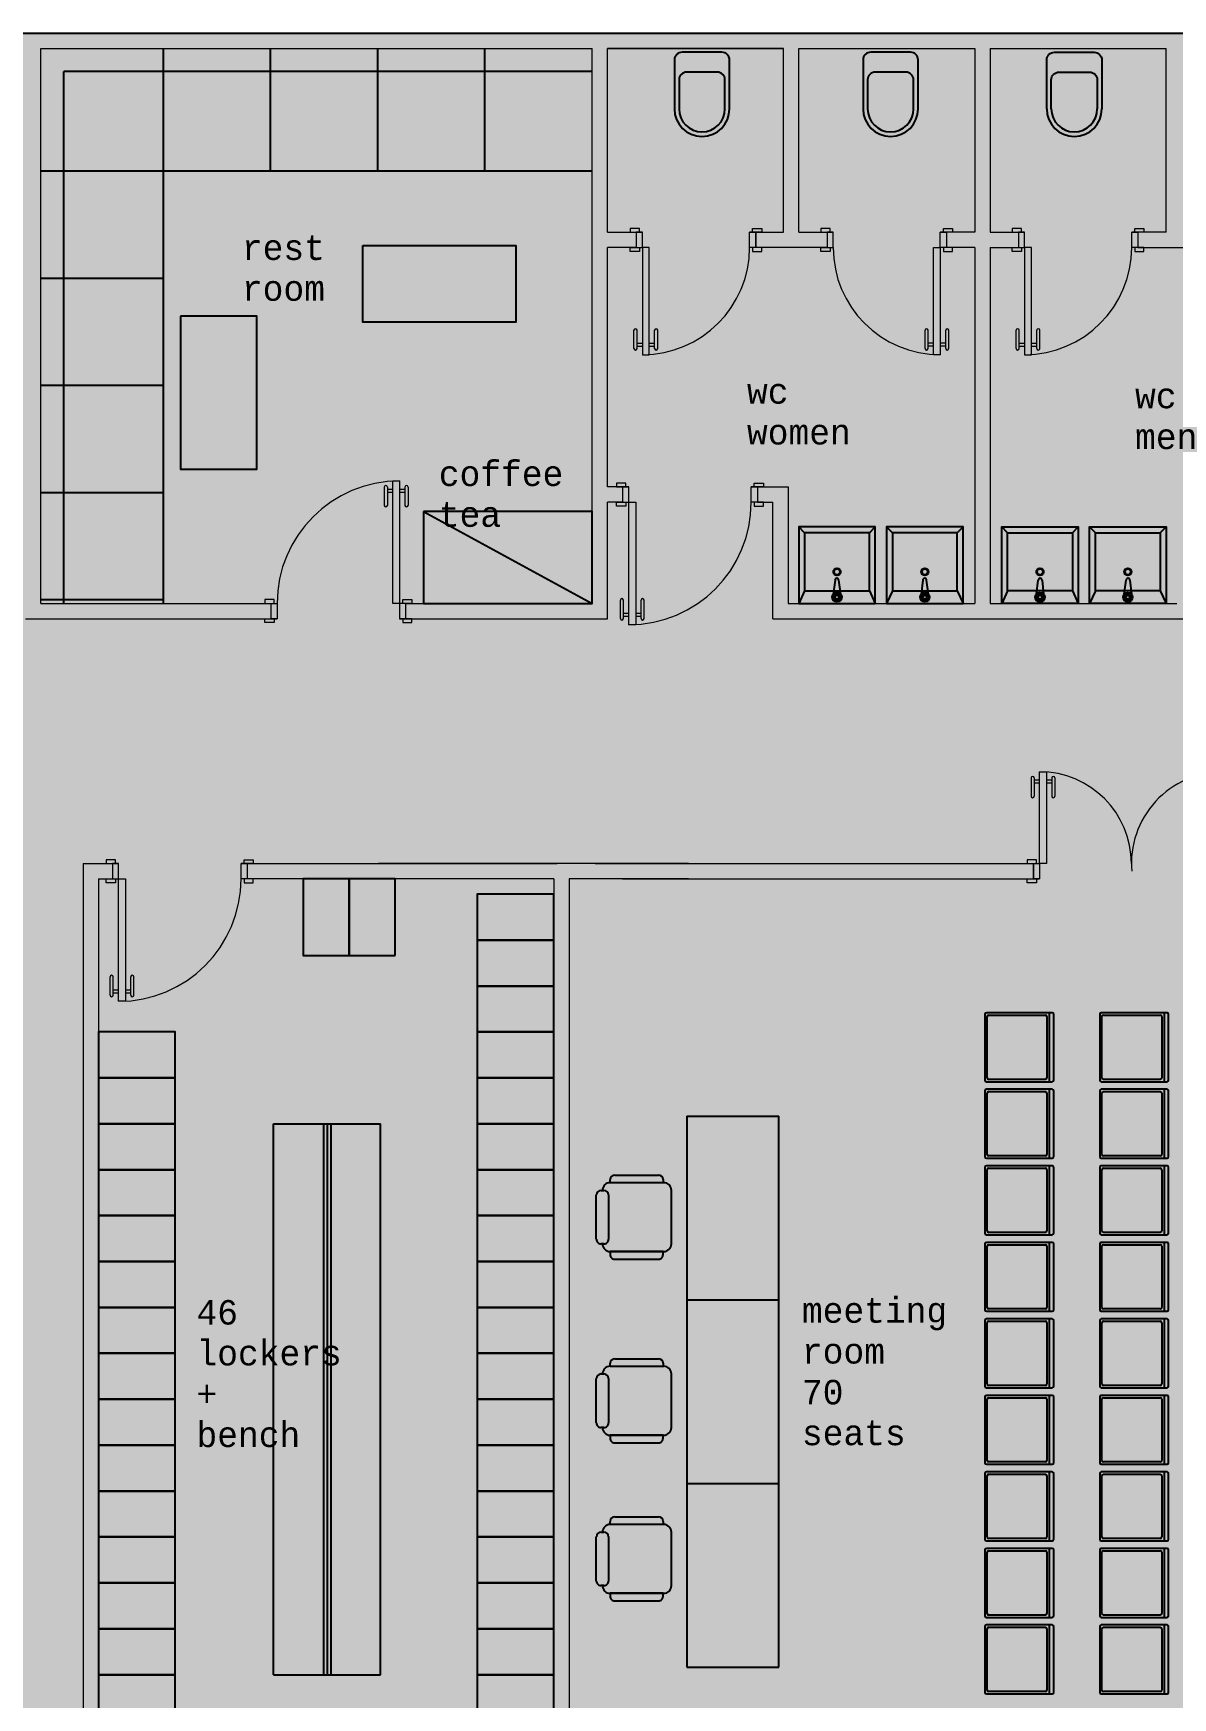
# Model space of a CAD drawing. Header units: millimetres. Extents: x 1.2 to 36.9, y 0.9 to 18.9.
# Drawn here: x 6.6 to 14.04, y 8.05 to 18.92 of the extents above; entities that cross this region are included whole.
import ezdxf

# ---------------------------------------------------------------- set-up
doc = ezdxf.new("R2010")
doc.units = ezdxf.units.MM
doc.linetypes.add('DASHED2', pattern=[9.525, 6.35, -3.175])
doc.layers.add('2', color=252, linetype='Continuous')
doc.layers.add('6', color=175, linetype='Continuous')
doc.layers.add('Doors', color=35, linetype='Continuous', lineweight=5)
doc.layers.add('Wall', color=5, linetype='Continuous', lineweight=18)
doc.styles.add('LUCIDA', font='lucon.TTF')

msp = doc.modelspace()

# ---------------------------------------------------------------- hatches: boundary and pattern name
at = {"true_color": 0xc6c4c3}
msp.add_hatch(color=9, dxfattribs=at).paths.add_polyline_path([(1.202, 18.922), (27.85, 18.922), (27.85, 18.604), (36.623, 18.604), (36.623, 15.461), (36.877, 15.46), (36.877, 7.342), (27.857, 7.342), (27.857, 7.556), (24.757, 7.556), (24.757, 0.922), (1.202, 0.922), (1.202, 18.922)])

# ---------------------------------------------------------------- linework, layer by layer
msp.add_lwpolyline([(1.202, 18.922), (27.85, 18.922), (27.85, 18.604), (36.623, 18.604), (36.623, 15.461), (36.877, 15.46), (36.877, 7.342), (27.857, 7.342), (27.857, 7.556), (24.757, 7.556), (24.757, 0.922), (1.202, 0.922), (1.202, 18.922)], close=True)
at = {"layer": '6'}
for p, q in [((7.452, 15.197), (7.452, 18.822)), ((8.152, 18.022), (8.152, 18.822)), ((8.852, 18.022), (8.852, 18.822)), ((9.552, 18.022), (9.552, 18.822)), ((12.022, 18.748), (12.022, 18.428)), ((12.332, 18.798), (12.072, 18.798)), ((12.382, 18.428), (12.382, 18.748)), ((6.802, 15.197), (6.802, 18.672)), ((10.252, 18.672), (6.802, 18.672)), ((12.052, 18.618), (12.052, 18.428)), ((12.302, 18.668), (12.102, 18.668)), ((12.352, 18.428), (12.352, 18.618)), ((10.252, 18.022), (6.652, 18.022)), ((6.652, 17.322), (7.452, 17.322)), ((6.652, 16.622), (7.452, 16.622)), ((6.652, 15.922), (7.452, 15.922)), ((9.152, 15.797), (10.252, 15.197)), ((12.064, 15.659), (11.64, 15.659)), ((11.64, 15.659), (11.64, 15.279)), ((12.064, 15.279), (12.064, 15.659)), ((12.638, 15.659), (12.214, 15.659)), ((12.214, 15.659), (12.214, 15.279)), ((12.638, 15.279), (12.638, 15.659)), ((12.966, 15.279), (12.966, 15.659)), ((12.966, 15.659), (13.39, 15.659)), ((13.39, 15.659), (13.39, 15.279)), ((13.54, 15.279), (13.54, 15.659)), ((13.54, 15.659), (13.964, 15.659)), ((13.964, 15.659), (13.964, 15.279)), ((11.839, 15.349), (11.828, 15.257)), ((11.876, 15.258), (11.864, 15.349)), ((12.413, 15.349), (12.402, 15.257)), ((12.45, 15.258), (12.437, 15.349)), ((13.155, 15.258), (13.167, 15.349)), ((13.192, 15.349), (13.202, 15.257)), ((13.728, 15.258), (13.741, 15.349)), ((13.765, 15.349), (13.776, 15.257)), ((11.64, 15.279), (12.064, 15.279)), ((12.064, 15.279), (12.102, 15.197)), ((12.214, 15.279), (12.638, 15.279)), ((12.638, 15.279), (12.676, 15.197)), ((12.966, 15.279), (12.928, 15.197)), ((13.39, 15.279), (12.966, 15.279)), ((13.54, 15.279), (13.502, 15.197)), ((13.964, 15.279), (13.54, 15.279)), ((6.652, 15.222), (7.452, 15.222)), ((12.818, 12.512), (12.818, 12.082)), ((13.258, 12.522), (12.828, 12.522)), ((12.843, 12.507), (13.213, 12.507)), ((13.239, 12.522), (13.239, 12.072)), ((13.268, 12.082), (13.268, 12.512)), ((13.568, 12.512), (13.568, 12.082)), ((14.008, 12.522), (13.578, 12.522)), ((13.593, 12.507), (13.963, 12.507)), ((13.989, 12.522), (13.989, 12.072)), ((14.018, 12.082), (14.018, 12.512)), ((12.833, 12.097), (12.833, 12.497)), ((13.223, 12.497), (13.223, 12.097)), ((13.583, 12.097), (13.583, 12.497)), ((13.973, 12.497), (13.973, 12.097)), ((12.828, 12.072), (13.258, 12.072)), ((13.213, 12.087), (12.843, 12.087)), ((13.578, 12.072), (14.008, 12.072)), ((13.963, 12.087), (13.593, 12.087)), ((12.818, 12.012), (12.818, 11.582)), ((13.258, 12.022), (12.828, 12.022)), ((12.833, 11.597), (12.833, 11.997)), ((12.843, 12.007), (13.213, 12.007)), ((13.223, 11.997), (13.223, 11.597)), ((13.239, 12.022), (13.239, 11.572)), ((13.268, 11.582), (13.268, 12.012)), ((13.568, 12.012), (13.568, 11.582)), ((14.008, 12.022), (13.578, 12.022)), ((13.583, 11.597), (13.583, 11.997)), ((13.593, 12.007), (13.963, 12.007)), ((13.973, 11.997), (13.973, 11.597)), ((13.989, 12.022), (13.989, 11.572)), ((14.018, 11.582), (14.018, 12.012)), ((8.171, 11.797), (8.871, 11.797)), ((8.171, 8.197), (8.171, 11.797)), ((8.499, 8.197), (8.499, 11.797)), ((8.524, 8.197), (8.524, 11.797)), ((8.549, 8.197), (8.549, 11.797)), ((8.871, 8.197), (8.871, 11.797)), ((10.872, 11.847), (10.872, 10.647)), ((10.872, 11.847), (11.472, 11.847)), ((11.472, 10.647), (11.472, 11.847)), ((12.828, 11.572), (13.258, 11.572)), ((13.213, 11.587), (12.843, 11.587)), ((13.578, 11.572), (14.008, 11.572)), ((13.963, 11.587), (13.593, 11.587)), ((10.37, 11.412), (10.37, 11.432)), ((10.4, 11.462), (10.686, 11.462)), ((10.716, 11.432), (10.716, 11.412)), ((12.818, 11.512), (12.818, 11.082)), ((13.258, 11.522), (12.828, 11.522)), ((12.833, 11.097), (12.833, 11.497)), ((12.843, 11.507), (13.213, 11.507)), ((13.223, 11.497), (13.223, 11.097)), ((13.239, 11.522), (13.239, 11.072)), ((13.268, 11.082), (13.268, 11.512)), ((13.568, 11.512), (13.568, 11.082)), ((14.008, 11.522), (13.578, 11.522)), ((13.583, 11.097), (13.583, 11.497)), ((13.593, 11.507), (13.963, 11.507)), ((13.973, 11.497), (13.973, 11.097)), ((13.989, 11.522), (13.989, 11.072)), ((14.018, 11.082), (14.018, 11.512)), ((10.28, 11.042), (10.28, 11.332)), ((10.31, 11.362), (10.33, 11.362)), ((10.36, 11.332), (10.36, 11.042)), ((10.716, 11.412), (10.37, 11.412)), ((10.72, 11.412), (10.37, 11.412)), ((10.77, 11.012), (10.77, 11.362)), ((10.33, 11.012), (10.31, 11.012)), ((10.32, 11.012), (10.32, 11.012)), ((12.818, 11.012), (12.818, 10.582)), ((12.828, 11.072), (13.258, 11.072)), ((13.258, 11.022), (12.828, 11.022)), ((12.833, 10.597), (12.833, 10.997)), ((13.213, 11.087), (12.843, 11.087)), ((12.843, 11.007), (13.213, 11.007)), ((13.223, 10.997), (13.223, 10.597)), ((13.239, 11.022), (13.239, 10.572)), ((13.268, 10.582), (13.268, 11.012)), ((13.568, 11.012), (13.568, 10.582)), ((13.578, 11.072), (14.008, 11.072)), ((14.008, 11.022), (13.578, 11.022)), ((13.583, 10.597), (13.583, 10.997)), ((13.963, 11.087), (13.593, 11.087)), ((13.593, 11.007), (13.963, 11.007)), ((13.973, 10.997), (13.973, 10.597)), ((13.989, 11.022), (13.989, 10.572)), ((14.018, 10.582), (14.018, 11.012)), ((10.716, 10.962), (10.37, 10.962)), ((10.37, 10.962), (10.72, 10.962)), ((10.37, 10.962), (10.37, 10.942)), ((10.4, 10.912), (10.686, 10.912)), ((10.716, 10.942), (10.716, 10.962)), ((10.872, 10.647), (10.872, 9.447)), ((10.872, 10.647), (11.472, 10.647)), ((11.472, 9.447), (11.472, 10.647)), ((12.828, 10.572), (13.258, 10.572)), ((13.213, 10.587), (12.843, 10.587)), ((13.578, 10.572), (14.008, 10.572)), ((13.963, 10.587), (13.593, 10.587)), ((12.818, 10.512), (12.818, 10.082)), ((13.258, 10.522), (12.828, 10.522)), ((12.833, 10.097), (12.833, 10.497)), ((12.843, 10.507), (13.213, 10.507)), ((13.223, 10.497), (13.223, 10.097)), ((13.239, 10.522), (13.239, 10.072)), ((13.268, 10.082), (13.268, 10.512)), ((13.568, 10.512), (13.568, 10.082)), ((14.008, 10.522), (13.578, 10.522)), ((13.583, 10.097), (13.583, 10.497)), ((13.593, 10.507), (13.963, 10.507)), ((13.973, 10.497), (13.973, 10.097)), ((13.989, 10.522), (13.989, 10.072)), ((14.018, 10.082), (14.018, 10.512)), ((10.37, 10.212), (10.37, 10.232)), ((10.4, 10.262), (10.686, 10.262)), ((10.716, 10.232), (10.716, 10.212)), ((10.28, 9.842), (10.28, 10.132)), ((10.31, 10.162), (10.33, 10.162)), ((10.36, 10.132), (10.36, 9.842)), ((10.716, 10.212), (10.37, 10.212)), ((10.72, 10.212), (10.37, 10.212)), ((10.77, 9.812), (10.77, 10.162)), ((12.818, 10.012), (12.818, 9.582)), ((12.828, 10.072), (13.258, 10.072)), ((13.258, 10.022), (12.828, 10.022)), ((13.213, 10.087), (12.843, 10.087)), ((12.843, 10.007), (13.213, 10.007)), ((13.239, 10.022), (13.239, 9.572)), ((13.268, 9.582), (13.268, 10.012)), ((13.568, 10.012), (13.568, 9.582)), ((13.578, 10.072), (14.008, 10.072)), ((14.008, 10.022), (13.578, 10.022)), ((13.963, 10.087), (13.593, 10.087)), ((13.593, 10.007), (13.963, 10.007)), ((13.989, 10.022), (13.989, 9.572)), ((14.018, 9.582), (14.018, 10.012)), ((12.833, 9.597), (12.833, 9.997)), ((13.223, 9.997), (13.223, 9.597)), ((13.583, 9.597), (13.583, 9.997)), ((13.973, 9.997), (13.973, 9.597)), ((10.33, 9.812), (10.31, 9.812)), ((10.32, 9.812), (10.32, 9.812)), ((10.716, 9.762), (10.37, 9.762)), ((10.37, 9.762), (10.72, 9.762)), ((10.37, 9.762), (10.37, 9.742)), ((10.4, 9.712), (10.686, 9.712)), ((10.716, 9.742), (10.716, 9.762)), ((12.828, 9.572), (13.258, 9.572)), ((13.213, 9.587), (12.843, 9.587)), ((13.578, 9.572), (14.008, 9.572)), ((13.963, 9.587), (13.593, 9.587)), ((12.818, 9.512), (12.818, 9.082)), ((13.258, 9.522), (12.828, 9.522)), ((12.833, 9.097), (12.833, 9.497)), ((12.843, 9.507), (13.213, 9.507)), ((13.223, 9.497), (13.223, 9.097)), ((13.239, 9.522), (13.239, 9.072)), ((13.268, 9.082), (13.268, 9.512)), ((13.568, 9.512), (13.568, 9.082)), ((14.008, 9.522), (13.578, 9.522)), ((13.583, 9.097), (13.583, 9.497)), ((13.593, 9.507), (13.963, 9.507)), ((13.973, 9.497), (13.973, 9.097)), ((13.989, 9.522), (13.989, 9.072)), ((14.018, 9.082), (14.018, 9.512)), ((10.872, 9.447), (10.872, 8.247)), ((10.872, 9.447), (11.472, 9.447)), ((11.472, 8.247), (11.472, 9.447)), ((10.37, 9.179), (10.37, 9.199)), ((10.716, 9.179), (10.37, 9.179)), ((10.72, 9.179), (10.37, 9.179)), ((10.4, 9.229), (10.686, 9.229)), ((10.716, 9.199), (10.716, 9.179)), ((10.28, 8.809), (10.28, 9.099)), ((10.31, 9.129), (10.33, 9.129)), ((10.36, 9.099), (10.36, 8.809)), ((10.77, 8.779), (10.77, 9.129)), ((12.828, 9.072), (13.258, 9.072)), ((13.213, 9.087), (12.843, 9.087)), ((13.578, 9.072), (14.008, 9.072)), ((13.963, 9.087), (13.593, 9.087)), ((12.818, 9.012), (12.818, 8.582)), ((13.258, 9.022), (12.828, 9.022)), ((12.833, 8.597), (12.833, 8.997)), ((12.843, 9.007), (13.213, 9.007)), ((13.223, 8.997), (13.223, 8.597)), ((13.239, 9.022), (13.239, 8.572)), ((13.268, 8.582), (13.268, 9.012)), ((13.568, 9.012), (13.568, 8.582)), ((14.008, 9.022), (13.578, 9.022)), ((13.583, 8.597), (13.583, 8.997)), ((13.593, 9.007), (13.963, 9.007)), ((13.973, 8.997), (13.973, 8.597)), ((13.989, 9.022), (13.989, 8.572)), ((14.018, 8.582), (14.018, 9.012)), ((10.33, 8.779), (10.31, 8.779)), ((10.32, 8.779), (10.32, 8.779)), ((10.716, 8.729), (10.37, 8.729)), ((10.37, 8.729), (10.72, 8.729)), ((10.37, 8.729), (10.37, 8.709)), ((10.716, 8.709), (10.716, 8.729)), ((10.4, 8.679), (10.686, 8.679)), ((12.818, 8.512), (12.818, 8.082)), ((12.828, 8.572), (13.258, 8.572)), ((13.258, 8.522), (12.828, 8.522)), ((12.833, 8.097), (12.833, 8.497)), ((13.213, 8.587), (12.843, 8.587)), ((12.843, 8.507), (13.213, 8.507)), ((13.223, 8.497), (13.223, 8.097)), ((13.239, 8.522), (13.239, 8.072)), ((13.268, 8.082), (13.268, 8.512)), ((13.568, 8.512), (13.568, 8.082)), ((13.578, 8.572), (14.008, 8.572)), ((14.008, 8.522), (13.578, 8.522)), ((13.583, 8.097), (13.583, 8.497)), ((13.963, 8.587), (13.593, 8.587)), ((13.593, 8.507), (13.963, 8.507)), ((13.973, 8.497), (13.973, 8.097)), ((13.989, 8.522), (13.989, 8.072)), ((14.018, 8.082), (14.018, 8.512)), ((8.171, 8.197), (8.871, 8.197)), ((10.872, 8.247), (11.472, 8.247)), ((12.828, 8.072), (13.258, 8.072)), ((13.213, 8.087), (12.843, 8.087)), ((13.578, 8.072), (14.008, 8.072)), ((13.963, 8.087), (13.593, 8.087))]:
    msp.add_line(p, q, dxfattribs=at)
at = {"layer": '6', "ltscale": 1.2}
for p, q in [((11.64, 15.659), (11.602, 15.697)), ((12.064, 15.659), (12.102, 15.697)), ((12.214, 15.659), (12.176, 15.697)), ((12.638, 15.659), (12.676, 15.697)), ((12.966, 15.659), (12.928, 15.697)), ((13.39, 15.659), (13.428, 15.697)), ((13.54, 15.659), (13.502, 15.697)), ((13.964, 15.659), (14.002, 15.697)), ((11.64, 15.279), (11.602, 15.197)), ((12.214, 15.279), (12.176, 15.197)), ((13.39, 15.279), (13.428, 15.197)), ((13.964, 15.279), (14.002, 15.197))]:
    msp.add_line(p, q, dxfattribs=at)
at = {"layer": '6'}
for points in [[(11.15, 18.428), (11.15, 18.748, 0.414214), (11.1, 18.798), (10.84, 18.798, 0.414214), (10.79, 18.748), (10.79, 18.428)], [(13.222, 18.428), (13.222, 18.748, -0.414214), (13.272, 18.798), (13.532, 18.798, -0.414214), (13.582, 18.748), (13.582, 18.428)], [(11.12, 18.428), (11.12, 18.618, 0.414214), (11.07, 18.668), (10.87, 18.668, 0.414214), (10.82, 18.618), (10.82, 18.428)], [(13.252, 18.428), (13.252, 18.618, -0.414214), (13.302, 18.668), (13.502, 18.668, -0.414214), (13.552, 18.618), (13.552, 18.428)]]:
    msp.add_lwpolyline(points, format="xyb", dxfattribs=at)
for points in [[(8.754, 17.535), (9.754, 17.535), (9.754, 17.035), (8.754, 17.035)], [(7.563, 17.073), (7.563, 16.073), (8.063, 16.073), (8.063, 17.073)], [(9.152, 15.797), (9.152, 15.197), (10.252, 15.197), (10.252, 15.797)], [(12.102, 15.197), (12.102, 15.697), (11.602, 15.697), (11.602, 15.197)], [(12.676, 15.197), (12.676, 15.697), (12.176, 15.697), (12.176, 15.197)], [(12.928, 15.197), (12.928, 15.697), (13.428, 15.697), (13.428, 15.197)], [(13.502, 15.197), (13.502, 15.697), (14.002, 15.697), (14.002, 15.197)], [(11.838, 15.218), (11.829, 15.245), (11.852, 15.262), (11.875, 15.245), (11.867, 15.218)], [(12.412, 15.218), (12.403, 15.245), (12.426, 15.262), (12.449, 15.245), (12.44, 15.218)], [(13.193, 15.218), (13.201, 15.245), (13.178, 15.262), (13.156, 15.245), (13.164, 15.218)], [(13.766, 15.218), (13.775, 15.245), (13.752, 15.262), (13.729, 15.245), (13.738, 15.218)], [(8.666, 12.897), (8.666, 13.397), (8.366, 13.397), (8.366, 12.897)], [(8.966, 12.897), (8.966, 13.397), (8.666, 13.397), (8.666, 12.897)], [(9.502, 12.997), (10.002, 12.997), (10.002, 13.297), (9.502, 13.297)], [(9.502, 12.697), (10.002, 12.697), (10.002, 12.997), (9.502, 12.997)], [(9.502, 12.397), (10.002, 12.397), (10.002, 12.697), (9.502, 12.697)], [(7.029, 12.097), (7.529, 12.097), (7.529, 12.397), (7.029, 12.397)], [(9.502, 12.097), (10.002, 12.097), (10.002, 12.397), (9.502, 12.397)], [(7.029, 11.797), (7.529, 11.797), (7.529, 12.097), (7.029, 12.097)], [(9.502, 11.797), (10.002, 11.797), (10.002, 12.097), (9.502, 12.097)], [(7.029, 11.497), (7.529, 11.497), (7.529, 11.797), (7.029, 11.797)], [(9.502, 11.497), (10.002, 11.497), (10.002, 11.797), (9.502, 11.797)], [(7.029, 11.197), (7.529, 11.197), (7.529, 11.497), (7.029, 11.497)], [(9.502, 11.197), (10.002, 11.197), (10.002, 11.497), (9.502, 11.497)], [(7.029, 10.897), (7.529, 10.897), (7.529, 11.197), (7.029, 11.197)], [(9.502, 10.897), (10.002, 10.897), (10.002, 11.197), (9.502, 11.197)], [(7.029, 10.597), (7.529, 10.597), (7.529, 10.897), (7.029, 10.897)], [(9.502, 10.597), (10.002, 10.597), (10.002, 10.897), (9.502, 10.897)], [(7.029, 10.297), (7.529, 10.297), (7.529, 10.597), (7.029, 10.597)], [(9.502, 10.297), (10.002, 10.297), (10.002, 10.597), (9.502, 10.597)], [(7.029, 9.997), (7.529, 9.997), (7.529, 10.297), (7.029, 10.297)], [(9.502, 9.997), (10.002, 9.997), (10.002, 10.297), (9.502, 10.297)], [(7.029, 9.697), (7.529, 9.697), (7.529, 9.997), (7.029, 9.997)], [(9.502, 9.697), (10.002, 9.697), (10.002, 9.997), (9.502, 9.997)], [(7.029, 9.397), (7.529, 9.397), (7.529, 9.697), (7.029, 9.697)], [(9.502, 9.397), (10.002, 9.397), (10.002, 9.697), (9.502, 9.697)], [(7.029, 9.097), (7.529, 9.097), (7.529, 9.397), (7.029, 9.397)], [(9.502, 9.097), (10.002, 9.097), (10.002, 9.397), (9.502, 9.397)], [(7.029, 8.797), (7.529, 8.797), (7.529, 9.097), (7.029, 9.097)], [(9.502, 8.797), (10.002, 8.797), (10.002, 9.097), (9.502, 9.097)], [(7.029, 8.497), (7.529, 8.497), (7.529, 8.797), (7.029, 8.797)], [(9.502, 8.497), (10.002, 8.497), (10.002, 8.797), (9.502, 8.797)], [(7.029, 8.197), (7.529, 8.197), (7.529, 8.497), (7.029, 8.497)], [(9.502, 8.197), (10.002, 8.197), (10.002, 8.497), (9.502, 8.497)], [(7.029, 7.897), (7.529, 7.897), (7.529, 8.197), (7.029, 8.197)], [(9.502, 7.897), (10.002, 7.897), (10.002, 8.197), (9.502, 8.197)]]:
    msp.add_lwpolyline(points, close=True, dxfattribs=at)
for centre, radius in [((11.852, 15.403), 0.0237), ((11.852, 15.403), 0.019), ((12.426, 15.403), 0.0237), ((12.426, 15.403), 0.019), ((13.178, 15.403), 0.0237), ((13.178, 15.403), 0.019), ((13.752, 15.403), 0.0237), ((13.752, 15.403), 0.019), ((11.852, 15.238), 0.0309), ((11.852, 15.238), 0.0126), ((12.426, 15.238), 0.0309), ((12.426, 15.238), 0.0126), ((13.178, 15.238), 0.0309), ((13.178, 15.238), 0.0126), ((13.752, 15.238), 0.0309), ((13.752, 15.238), 0.0126)]:
    msp.add_circle(centre, radius, dxfattribs=at)
for centre, radius, start, end in [((12.072, 18.748), 0.05, 90, 180), ((12.332, 18.748), 0.05, 0, 90), ((12.102, 18.618), 0.05, 90, 180), ((12.302, 18.618), 0.05, 0, 90), ((10.97, 18.428), 0.18, 180, 0), ((10.97, 18.428), 0.15, 180, 0), ((12.202, 18.428), 0.18, 180, 0), ((12.202, 18.428), 0.15, 180, 0), ((13.402, 18.428), 0.18, 180, 0), ((13.402, 18.428), 0.15, 180, 0), ((11.851, 15.349), 0.0123, 0.4901, 180.4901), ((12.425, 15.349), 0.0123, 0.4901, 180.4901), ((13.179, 15.349), 0.0123, 359.5099, 179.5099), ((13.753, 15.349), 0.0123, 359.5099, 179.5099), ((12.828, 12.512), 0.01, 90, 180), ((12.843, 12.497), 0.01, 90, 180), ((13.213, 12.497), 0.01, 0, 90), ((13.258, 12.512), 0.01, 0, 90), ((13.578, 12.512), 0.01, 90, 180), ((13.593, 12.497), 0.01, 90, 180), ((13.963, 12.497), 0.01, 0, 90), ((14.008, 12.512), 0.01, 0, 90), ((12.828, 12.082), 0.01, 180, 270), ((12.843, 12.097), 0.01, 180, 270), ((13.213, 12.097), 0.01, 270, 0), ((13.258, 12.082), 0.01, 270, 0), ((13.578, 12.082), 0.01, 180, 270), ((13.593, 12.097), 0.01, 180, 270), ((13.963, 12.097), 0.01, 270, 0), ((14.008, 12.082), 0.01, 270, 0), ((12.828, 12.012), 0.01, 90, 180), ((12.843, 11.997), 0.01, 90, 180), ((13.213, 11.997), 0.01, 0, 90), ((13.258, 12.012), 0.01, 0, 90), ((13.578, 12.012), 0.01, 90, 180), ((13.593, 11.997), 0.01, 90, 180), ((13.963, 11.997), 0.01, 0, 90), ((14.008, 12.012), 0.01, 0, 90), ((12.828, 11.582), 0.01, 180, 270), ((12.843, 11.597), 0.01, 180, 270), ((13.213, 11.597), 0.01, 270, 0), ((13.258, 11.582), 0.01, 270, 0), ((13.578, 11.582), 0.01, 180, 270), ((13.593, 11.597), 0.01, 180, 270), ((13.963, 11.597), 0.01, 270, 0), ((14.008, 11.582), 0.01, 270, 0), ((12.828, 11.512), 0.01, 90, 180), ((12.843, 11.497), 0.01, 90, 180), ((13.213, 11.497), 0.01, 0, 90), ((13.258, 11.512), 0.01, 0, 90), ((13.578, 11.512), 0.01, 90, 180), ((13.593, 11.497), 0.01, 90, 180), ((13.963, 11.497), 0.01, 0, 90), ((14.008, 11.512), 0.01, 0, 90), ((12.843, 11.097), 0.01, 180, 270), ((13.213, 11.097), 0.01, 270, 0), ((13.593, 11.097), 0.01, 180, 270), ((13.963, 11.097), 0.01, 270, 0), ((12.828, 11.082), 0.01, 180, 270), ((12.828, 11.012), 0.01, 90, 180), ((12.843, 10.997), 0.01, 90, 180), ((13.213, 10.997), 0.01, 0, 90), ((13.258, 11.082), 0.01, 270, 0), ((13.258, 11.012), 0.01, 0, 90), ((13.578, 11.082), 0.01, 180, 270), ((13.578, 11.012), 0.01, 90, 180), ((13.593, 10.997), 0.01, 90, 180), ((13.963, 10.997), 0.01, 0, 90), ((14.008, 11.082), 0.01, 270, 0), ((14.008, 11.012), 0.01, 0, 90), ((12.828, 10.582), 0.01, 180, 270), ((12.843, 10.597), 0.01, 180, 270), ((13.213, 10.597), 0.01, 270, 0), ((13.258, 10.582), 0.01, 270, 0), ((13.578, 10.582), 0.01, 180, 270), ((13.593, 10.597), 0.01, 180, 270), ((13.963, 10.597), 0.01, 270, 0), ((14.008, 10.582), 0.01, 270, 0), ((12.828, 10.512), 0.01, 90, 180), ((12.843, 10.497), 0.01, 90, 180), ((13.213, 10.497), 0.01, 0, 90), ((13.258, 10.512), 0.01, 0, 90), ((13.578, 10.512), 0.01, 90, 180), ((13.593, 10.497), 0.01, 90, 180), ((13.963, 10.497), 0.01, 0, 90), ((14.008, 10.512), 0.01, 0, 90), ((12.828, 10.082), 0.01, 180, 270), ((12.828, 10.012), 0.01, 90, 180), ((12.843, 10.097), 0.01, 180, 270), ((12.843, 9.997), 0.01, 90, 180), ((13.213, 10.097), 0.01, 270, 0), ((13.213, 9.997), 0.01, 0, 90), ((13.258, 10.082), 0.01, 270, 0), ((13.258, 10.012), 0.01, 0, 90), ((13.578, 10.082), 0.01, 180, 270), ((13.578, 10.012), 0.01, 90, 180), ((13.593, 10.097), 0.01, 180, 270), ((13.593, 9.997), 0.01, 90, 180), ((13.963, 10.097), 0.01, 270, 0), ((13.963, 9.997), 0.01, 0, 90), ((14.008, 10.082), 0.01, 270, 0), ((14.008, 10.012), 0.01, 0, 90), ((12.828, 9.582), 0.01, 180, 270), ((12.843, 9.597), 0.01, 180, 270), ((13.213, 9.597), 0.01, 270, 0), ((13.258, 9.582), 0.01, 270, 0), ((13.578, 9.582), 0.01, 180, 270), ((13.593, 9.597), 0.01, 180, 270), ((13.963, 9.597), 0.01, 270, 0), ((14.008, 9.582), 0.01, 270, 0), ((12.828, 9.512), 0.01, 90, 180), ((12.843, 9.497), 0.01, 90, 180), ((13.213, 9.497), 0.01, 0, 90), ((13.258, 9.512), 0.01, 0, 90), ((13.578, 9.512), 0.01, 90, 180), ((13.593, 9.497), 0.01, 90, 180), ((13.963, 9.497), 0.01, 0, 90), ((14.008, 9.512), 0.01, 0, 90), ((12.828, 9.082), 0.01, 180, 270), ((12.843, 9.097), 0.01, 180, 270), ((13.213, 9.097), 0.01, 270, 0), ((13.258, 9.082), 0.01, 270, 0), ((13.578, 9.082), 0.01, 180, 270), ((13.593, 9.097), 0.01, 180, 270), ((13.963, 9.097), 0.01, 270, 0), ((14.008, 9.082), 0.01, 270, 0), ((12.828, 9.012), 0.01, 90, 180), ((12.843, 8.997), 0.01, 90, 180), ((13.213, 8.997), 0.01, 0, 90), ((13.258, 9.012), 0.01, 0, 90), ((13.578, 9.012), 0.01, 90, 180), ((13.593, 8.997), 0.01, 90, 180), ((13.963, 8.997), 0.01, 0, 90), ((14.008, 9.012), 0.01, 0, 90), ((12.843, 8.597), 0.01, 180, 270), ((13.213, 8.597), 0.01, 270, 0), ((13.593, 8.597), 0.01, 180, 270), ((13.963, 8.597), 0.01, 270, 0), ((12.828, 8.582), 0.01, 180, 270), ((12.828, 8.512), 0.01, 90, 180), ((12.843, 8.497), 0.01, 90, 180), ((13.213, 8.497), 0.01, 0, 90), ((13.258, 8.582), 0.01, 270, 0), ((13.258, 8.512), 0.01, 0, 90), ((13.578, 8.582), 0.01, 180, 270), ((13.578, 8.512), 0.01, 90, 180), ((13.593, 8.497), 0.01, 90, 180), ((13.963, 8.497), 0.01, 0, 90), ((14.008, 8.582), 0.01, 270, 0), ((14.008, 8.512), 0.01, 0, 90), ((12.828, 8.082), 0.01, 180, 270), ((12.843, 8.097), 0.01, 180, 270), ((13.213, 8.097), 0.01, 270, 0), ((13.258, 8.082), 0.01, 270, 0), ((13.578, 8.082), 0.01, 180, 270), ((13.593, 8.097), 0.01, 180, 270), ((13.963, 8.097), 0.01, 270, 0), ((14.008, 8.082), 0.01, 270, 0)]:
    msp.add_arc(centre, radius, start, end, dxfattribs=at)
for centre, major_axis, start_param, end_param in [((10.4, 11.432), (-0.0212, 0.0212), -0.785398, 0.785398), ((10.686, 11.432), (0.0212, 0.0212), 5.497787, 7.068583), ((10.31, 11.332), (-0.0212, 0.0212), -0.785398, 0.785398), ((10.37, 11.362), (-0.0354, 0.0354), -0.785398, 0.785398), ((10.33, 11.332), (0.0212, 0.0212), 5.497787, 7.068583), ((10.72, 11.362), (-0.0354, 0.0354), 3.926991, 5.497787), ((10.31, 11.042), (0.0212, 0.0212), 2.356194, 3.926991), ((10.37, 11.012), (-0.0354, 0.0354), 0.785398, 2.356194), ((10.33, 11.042), (-0.0212, 0.0212), 2.356194, 3.926991), ((10.72, 11.012), (0.0354, 0.0354), 3.926991, 5.497787), ((10.4, 10.942), (0.0212, 0.0212), 2.356194, 3.926991), ((10.686, 10.942), (-0.0212, 0.0212), 2.356194, 3.926991), ((10.4, 10.232), (-0.0212, 0.0212), -0.785398, 0.785398), ((10.686, 10.232), (0.0212, 0.0212), 5.497787, 7.068583), ((10.31, 10.132), (-0.0212, 0.0212), -0.785398, 0.785398), ((10.37, 10.162), (-0.0354, 0.0354), -0.785398, 0.785398), ((10.33, 10.132), (0.0212, 0.0212), 5.497787, 7.068583), ((10.72, 10.162), (-0.0354, 0.0354), 3.926991, 5.497787), ((10.31, 9.842), (0.0212, 0.0212), 2.356194, 3.926991), ((10.37, 9.812), (-0.0354, 0.0354), 0.785398, 2.356194), ((10.33, 9.842), (-0.0212, 0.0212), 2.356194, 3.926991), ((10.72, 9.812), (0.0354, 0.0354), 3.926991, 5.497787), ((10.4, 9.742), (0.0212, 0.0212), 2.356194, 3.926991), ((10.686, 9.742), (-0.0212, 0.0212), 2.356194, 3.926991), ((10.37, 9.129), (-0.0354, 0.0354), -0.785398, 0.785398), ((10.4, 9.199), (-0.0212, 0.0212), -0.785398, 0.785398), ((10.686, 9.199), (0.0212, 0.0212), 5.497787, 7.068583), ((10.72, 9.129), (-0.0354, 0.0354), 3.926991, 5.497787), ((10.31, 9.099), (-0.0212, 0.0212), -0.785398, 0.785398), ((10.33, 9.099), (0.0212, 0.0212), 5.497787, 7.068583), ((10.31, 8.809), (0.0212, 0.0212), 2.356194, 3.926991), ((10.33, 8.809), (-0.0212, 0.0212), 2.356194, 3.926991), ((10.37, 8.779), (-0.0354, 0.0354), 0.785398, 2.356194), ((10.4, 8.709), (0.0212, 0.0212), 2.356194, 3.926991), ((10.686, 8.709), (-0.0212, 0.0212), 2.356194, 3.926991), ((10.72, 8.779), (0.0354, 0.0354), 3.926991, 5.497787)]:
    msp.add_ellipse(centre, major_axis=major_axis, ratio=1, start_param=start_param, end_param=end_param, dxfattribs=at)
at = {"layer": 'Doors'}
for p, q in [((10.561, 17.647), (10.501, 17.647)), ((10.501, 17.647), (10.501, 17.622)), ((10.501, 17.622), (10.561, 17.622)), ((10.541, 17.622), (10.581, 17.622)), ((10.581, 17.622), (10.541, 17.622)), ((10.541, 17.622), (10.541, 17.522)), ((10.561, 17.622), (10.561, 17.647)), ((10.581, 17.522), (10.581, 17.622)), ((11.321, 17.622), (11.281, 17.622)), ((11.281, 17.522), (11.281, 17.622)), ((11.281, 17.622), (11.321, 17.622)), ((11.301, 17.647), (11.361, 17.647)), ((11.301, 17.622), (11.301, 17.647)), ((11.361, 17.622), (11.301, 17.622)), ((11.321, 17.622), (11.321, 17.522)), ((11.361, 17.647), (11.361, 17.622)), ((11.807, 17.647), (11.747, 17.647)), ((11.747, 17.647), (11.747, 17.622)), ((11.747, 17.622), (11.807, 17.622)), ((11.787, 17.622), (11.827, 17.622)), ((11.827, 17.622), (11.787, 17.622)), ((11.787, 17.622), (11.787, 17.522)), ((11.807, 17.622), (11.807, 17.647)), ((11.827, 17.522), (11.827, 17.622)), ((12.567, 17.622), (12.527, 17.622)), ((12.527, 17.522), (12.527, 17.622)), ((12.527, 17.622), (12.567, 17.622)), ((12.547, 17.647), (12.607, 17.647)), ((12.547, 17.622), (12.547, 17.647)), ((12.607, 17.622), (12.547, 17.622)), ((12.567, 17.622), (12.567, 17.522)), ((12.607, 17.647), (12.607, 17.622)), ((13.057, 17.647), (12.997, 17.647)), ((12.997, 17.647), (12.997, 17.622)), ((12.997, 17.622), (13.057, 17.622)), ((13.037, 17.622), (13.077, 17.622)), ((13.077, 17.622), (13.037, 17.622)), ((13.037, 17.622), (13.037, 17.522)), ((13.057, 17.622), (13.057, 17.647)), ((13.077, 17.522), (13.077, 17.622)), ((13.817, 17.622), (13.777, 17.622)), ((13.777, 17.522), (13.777, 17.622)), ((13.777, 17.622), (13.817, 17.622)), ((13.797, 17.647), (13.857, 17.647)), ((13.797, 17.622), (13.797, 17.647)), ((13.857, 17.622), (13.797, 17.622)), ((13.817, 17.622), (13.817, 17.522)), ((13.857, 17.647), (13.857, 17.622)), ((10.501, 17.497), (10.501, 17.522)), ((10.501, 17.522), (10.561, 17.522)), ((10.541, 17.522), (10.581, 17.522)), ((10.561, 17.522), (10.561, 17.497)), ((10.626, 17.522), (10.581, 17.522)), ((10.581, 17.522), (10.581, 16.822)), ((10.626, 16.822), (10.626, 17.522)), ((11.321, 17.522), (11.281, 17.522)), ((11.361, 17.522), (11.301, 17.522)), ((11.301, 17.522), (11.301, 17.497)), ((11.361, 17.497), (11.361, 17.522)), ((11.747, 17.497), (11.747, 17.522)), ((11.747, 17.522), (11.807, 17.522)), ((11.787, 17.522), (11.827, 17.522)), ((11.807, 17.522), (11.807, 17.497)), ((12.482, 17.522), (12.527, 17.522)), ((12.482, 16.822), (12.482, 17.522)), ((12.567, 17.522), (12.527, 17.522)), ((12.527, 17.522), (12.527, 16.822)), ((12.607, 17.522), (12.547, 17.522)), ((12.547, 17.522), (12.547, 17.497)), ((12.607, 17.497), (12.607, 17.522)), ((12.997, 17.497), (12.997, 17.522)), ((12.997, 17.522), (13.057, 17.522)), ((13.037, 17.522), (13.077, 17.522)), ((13.057, 17.522), (13.057, 17.497)), ((13.122, 17.522), (13.077, 17.522)), ((13.077, 17.522), (13.077, 16.822)), ((13.122, 16.822), (13.122, 17.522)), ((13.817, 17.522), (13.777, 17.522)), ((13.857, 17.522), (13.797, 17.522)), ((13.797, 17.522), (13.797, 17.497)), ((13.857, 17.497), (13.857, 17.522)), ((10.561, 17.497), (10.501, 17.497)), ((11.301, 17.497), (11.361, 17.497)), ((11.807, 17.497), (11.747, 17.497)), ((12.547, 17.497), (12.607, 17.497)), ((13.057, 17.497), (12.997, 17.497)), ((13.797, 17.497), (13.857, 17.497)), ((10.526, 16.862), (10.526, 16.982)), ((10.546, 16.862), (10.546, 16.982)), ((10.661, 16.862), (10.661, 16.982)), ((10.681, 16.862), (10.681, 16.982)), ((12.427, 16.862), (12.427, 16.982)), ((12.447, 16.862), (12.447, 16.982)), ((12.562, 16.862), (12.562, 16.982)), ((12.582, 16.862), (12.582, 16.982)), ((13.022, 16.862), (13.022, 16.982)), ((13.042, 16.862), (13.042, 16.982)), ((13.157, 16.862), (13.157, 16.982)), ((13.177, 16.862), (13.177, 16.982)), ((10.546, 16.897), (10.581, 16.897)), ((10.546, 16.877), (10.581, 16.877)), ((10.626, 16.897), (10.661, 16.897)), ((10.626, 16.877), (10.661, 16.877)), ((12.482, 16.897), (12.447, 16.897)), ((12.482, 16.877), (12.447, 16.877)), ((12.562, 16.897), (12.527, 16.897)), ((12.562, 16.877), (12.527, 16.877)), ((13.042, 16.897), (13.077, 16.897)), ((13.042, 16.877), (13.077, 16.877)), ((13.122, 16.897), (13.157, 16.897)), ((13.122, 16.877), (13.157, 16.877)), ((10.581, 16.822), (10.626, 16.822)), ((12.527, 16.822), (12.482, 16.822)), ((13.077, 16.822), (13.122, 16.822)), ((8.95, 15.997), (8.995, 15.997)), ((8.95, 15.197), (8.95, 15.997)), ((8.995, 15.997), (8.995, 15.197)), ((8.895, 15.957), (8.895, 15.837)), ((8.915, 15.957), (8.915, 15.837)), ((8.95, 15.942), (8.915, 15.942)), ((8.95, 15.922), (8.915, 15.922)), ((9.03, 15.942), (8.995, 15.942)), ((9.03, 15.922), (8.995, 15.922)), ((9.03, 15.957), (9.03, 15.837)), ((9.05, 15.957), (9.05, 15.837)), ((10.472, 15.983), (10.412, 15.983)), ((10.412, 15.983), (10.412, 15.958)), ((10.412, 15.958), (10.472, 15.958)), ((10.452, 15.958), (10.492, 15.958)), ((10.492, 15.958), (10.452, 15.958)), ((10.452, 15.958), (10.452, 15.858)), ((10.472, 15.958), (10.472, 15.983)), ((10.492, 15.858), (10.492, 15.958)), ((11.332, 15.958), (11.292, 15.958)), ((11.292, 15.858), (11.292, 15.958)), ((11.292, 15.958), (11.332, 15.958)), ((11.312, 15.983), (11.372, 15.983)), ((11.312, 15.958), (11.312, 15.983)), ((11.372, 15.958), (11.312, 15.958)), ((11.332, 15.958), (11.332, 15.858)), ((11.372, 15.983), (11.372, 15.958)), ((10.412, 15.833), (10.412, 15.858)), ((10.412, 15.858), (10.472, 15.858)), ((10.472, 15.833), (10.412, 15.833)), ((10.452, 15.858), (10.492, 15.858)), ((10.472, 15.858), (10.472, 15.833)), ((10.492, 15.058), (10.492, 15.858)), ((10.492, 15.858), (10.537, 15.858)), ((10.537, 15.858), (10.537, 15.058)), ((11.332, 15.858), (11.292, 15.858)), ((11.372, 15.858), (11.312, 15.858)), ((11.312, 15.858), (11.312, 15.833)), ((11.312, 15.833), (11.372, 15.833)), ((11.372, 15.833), (11.372, 15.858)), ((8.175, 15.222), (8.115, 15.222)), ((8.115, 15.222), (8.115, 15.197)), ((8.115, 15.197), (8.175, 15.197)), ((8.155, 15.197), (8.195, 15.197)), ((8.155, 15.097), (8.155, 15.197)), ((8.175, 15.197), (8.175, 15.222)), ((8.195, 15.197), (8.195, 15.097)), ((8.995, 15.197), (8.95, 15.197)), ((9.035, 15.197), (8.995, 15.197)), ((8.995, 15.197), (8.995, 15.097)), ((9.015, 15.222), (9.075, 15.222)), ((9.015, 15.197), (9.015, 15.222)), ((9.075, 15.197), (9.015, 15.197)), ((9.035, 15.097), (9.035, 15.197)), ((9.075, 15.222), (9.075, 15.197)), ((10.437, 15.098), (10.437, 15.218)), ((10.457, 15.098), (10.457, 15.218)), ((10.457, 15.133), (10.492, 15.133)), ((10.537, 15.133), (10.572, 15.133)), ((10.572, 15.098), (10.572, 15.218)), ((10.592, 15.098), (10.592, 15.218)), ((8.115, 15.072), (8.115, 15.097)), ((8.115, 15.097), (8.175, 15.097)), ((8.175, 15.072), (8.115, 15.072)), ((8.155, 15.097), (8.195, 15.097)), ((8.195, 15.097), (8.155, 15.097)), ((8.175, 15.097), (8.175, 15.072)), ((9.035, 15.097), (8.995, 15.097)), ((8.995, 15.097), (9.035, 15.097)), ((9.075, 15.097), (9.015, 15.097)), ((9.015, 15.097), (9.015, 15.072)), ((9.015, 15.072), (9.075, 15.072)), ((9.075, 15.072), (9.075, 15.097)), ((10.457, 15.113), (10.492, 15.113)), ((10.537, 15.058), (10.492, 15.058)), ((10.537, 15.113), (10.572, 15.113)), ((13.12, 14.057), (13.12, 13.937)), ((13.14, 14.057), (13.14, 13.937)), ((13.175, 14.042), (13.14, 14.042)), ((13.175, 14.097), (13.22, 14.097)), ((13.175, 13.497), (13.175, 14.097)), ((13.22, 14.097), (13.22, 13.497)), ((13.255, 14.042), (13.22, 14.042)), ((13.255, 14.057), (13.255, 13.937)), ((13.275, 14.057), (13.275, 13.937)), ((13.175, 14.022), (13.14, 14.022)), ((13.255, 14.022), (13.22, 14.022)), ((7.139, 13.522), (7.079, 13.522)), ((7.079, 13.522), (7.079, 13.497)), ((7.079, 13.497), (7.139, 13.497)), ((7.119, 13.497), (7.159, 13.497)), ((7.159, 13.497), (7.119, 13.497)), ((7.119, 13.497), (7.119, 13.397)), ((7.139, 13.497), (7.139, 13.522)), ((7.159, 13.397), (7.159, 13.497)), ((7.999, 13.497), (7.959, 13.497)), ((7.959, 13.397), (7.959, 13.497)), ((7.959, 13.497), (7.999, 13.497)), ((7.979, 13.522), (8.039, 13.522)), ((7.979, 13.497), (7.979, 13.522)), ((8.039, 13.497), (7.979, 13.497)), ((7.999, 13.497), (7.999, 13.397)), ((8.039, 13.522), (8.039, 13.497)), ((13.155, 13.522), (13.095, 13.522)), ((13.095, 13.522), (13.095, 13.497)), ((13.095, 13.497), (13.155, 13.497)), ((13.135, 13.497), (13.175, 13.497)), ((13.135, 13.397), (13.135, 13.497)), ((13.155, 13.497), (13.155, 13.522)), ((13.175, 13.497), (13.175, 13.397)), ((13.22, 13.497), (13.175, 13.497)), ((7.079, 13.372), (7.079, 13.397)), ((7.079, 13.397), (7.139, 13.397)), ((7.119, 13.397), (7.159, 13.397)), ((7.139, 13.397), (7.139, 13.372)), ((7.159, 12.597), (7.159, 13.397)), ((7.159, 13.397), (7.204, 13.397)), ((7.204, 13.397), (7.204, 12.597)), ((7.999, 13.397), (7.959, 13.397)), ((8.039, 13.397), (7.979, 13.397)), ((7.979, 13.397), (7.979, 13.372)), ((8.039, 13.372), (8.039, 13.397)), ((13.095, 13.372), (13.095, 13.397)), ((13.095, 13.397), (13.155, 13.397)), ((13.135, 13.397), (13.175, 13.397)), ((13.175, 13.397), (13.135, 13.397)), ((13.155, 13.397), (13.155, 13.372)), ((7.139, 13.372), (7.079, 13.372)), ((7.979, 13.372), (8.039, 13.372)), ((13.155, 13.372), (13.095, 13.372)), ((7.104, 12.637), (7.104, 12.757)), ((7.124, 12.637), (7.124, 12.757)), ((7.239, 12.637), (7.239, 12.757)), ((7.259, 12.637), (7.259, 12.757)), ((7.124, 12.672), (7.159, 12.672)), ((7.124, 12.652), (7.159, 12.652)), ((7.204, 12.672), (7.239, 12.672)), ((7.204, 12.652), (7.239, 12.652)), ((7.204, 12.597), (7.159, 12.597))]:
    msp.add_line(p, q, dxfattribs=at)
at = {"layer": 'Doors', "linetype": 'DASHED2', "ltscale": 1500}
for centre, radius, start, end in [((10.581, 17.522), 0.7, 270, 360), ((12.527, 17.522), 0.7, 180, 270), ((13.077, 17.522), 0.7, 270, 360), ((8.995, 15.197), 0.8, 90, 180), ((10.492, 15.858), 0.8, 270, 0), ((13.175, 13.497), 0.6, 0, 90), ((14.375, 13.497), 0.6, 90, 184.7802), ((7.159, 13.397), 0.8, 270, 0)]:
    msp.add_arc(centre, radius, start, end, dxfattribs=at)
at = {"layer": 'Doors'}
for centre, start, end in [((10.536, 16.982), 0, 180), ((10.671, 16.982), 0, 180), ((12.437, 16.982), 0, 180), ((12.572, 16.982), 0, 180), ((13.032, 16.982), 0, 180), ((13.167, 16.982), 0, 180), ((10.536, 16.862), 180, 0), ((10.671, 16.862), 180, 0), ((12.437, 16.862), 180, 0), ((12.572, 16.862), 180, 0), ((13.032, 16.862), 180, 0), ((13.167, 16.862), 180, 0), ((8.905, 15.957), 0, 180), ((9.04, 15.957), 0, 180), ((8.905, 15.837), 180, 0), ((9.04, 15.837), 180, 0), ((10.447, 15.218), 0, 180), ((10.582, 15.218), 0, 180), ((10.447, 15.098), 180, 0), ((10.582, 15.098), 180, 0), ((13.13, 14.057), 0, 180), ((13.265, 14.057), 0, 180), ((13.13, 13.937), 180, 0), ((13.265, 13.937), 180, 0), ((7.114, 12.757), 0, 180), ((7.249, 12.757), 0, 180), ((7.114, 12.637), 180, 0), ((7.249, 12.637), 180, 0)]:
    msp.add_arc(centre, 0.01, start, end, dxfattribs=at)
at = {"layer": 'Wall'}
for p, q in [((1.202, 18.922), (11.957, 18.922)), ((6.652, 18.822), (10.252, 18.822)), ((10.252, 15.197), (10.252, 18.822)), ((10.252, 15.197), (10.252, 18.822)), ((10.352, 17.622), (10.352, 18.822)), ((10.352, 18.822), (11.502, 18.822)), ((11.602, 17.622), (11.602, 18.822)), ((11.602, 18.822), (12.752, 18.822)), ((11.602, 18.822), (11.752, 18.822)), ((11.647, 18.922), (17.552, 18.922)), ((12.752, 18.822), (12.752, 17.622)), ((12.852, 18.822), (12.852, 17.622)), ((12.852, 18.822), (14.002, 18.822)), ((14.002, 17.622), (14.002, 18.822)), ((10.352, 17.622), (10.352, 17.747)), ((10.352, 17.622), (10.541, 17.622)), ((10.541, 17.622), (10.541, 17.522)), ((11.321, 17.622), (11.502, 17.622)), ((11.321, 17.522), (11.321, 17.622)), ((11.602, 17.622), (11.787, 17.622)), ((11.787, 17.622), (11.787, 17.522)), ((12.752, 17.622), (12.567, 17.622)), ((12.567, 17.622), (12.567, 17.522)), ((12.852, 17.622), (13.037, 17.622)), ((13.037, 17.622), (13.037, 17.522)), ((13.817, 17.622), (13.817, 17.522)), ((14.002, 17.622), (13.817, 17.622)), ((10.352, 15.958), (10.352, 17.522)), ((10.541, 17.522), (10.352, 17.522)), ((10.352, 15.958), (10.352, 17.522)), ((11.787, 17.522), (11.321, 17.522)), ((12.752, 17.522), (12.567, 17.522)), ((12.752, 17.522), (12.752, 15.197)), ((12.852, 17.522), (13.037, 17.522)), ((12.852, 17.522), (12.852, 15.197)), ((13.817, 17.522), (14.287, 17.522)), ((10.352, 15.097), (10.352, 15.858)), ((11.532, 15.858), (11.532, 15.197))]:
    msp.add_line(p, q, dxfattribs=at)
at = {"layer": 'Wall', "linetype": 'Continuous'}
for p, q in [((6.652, 15.197), (6.652, 18.822)), ((10.452, 15.958), (10.352, 15.958)), ((10.452, 15.958), (10.452, 15.858)), ((11.332, 15.958), (11.532, 15.958)), ((11.332, 15.958), (11.332, 15.858)), ((11.432, 15.958), (11.532, 15.958)), ((11.532, 15.958), (11.532, 15.197)), ((10.452, 15.858), (10.352, 15.858)), ((11.332, 15.858), (11.432, 15.858)), ((11.432, 15.097), (11.432, 15.858)), ((6.652, 15.197), (8.155, 15.197)), ((8.155, 15.097), (8.155, 15.197)), ((9.035, 15.097), (9.035, 15.197)), ((9.035, 15.197), (10.252, 15.197)), ((11.532, 15.197), (12.752, 15.197)), ((11.532, 15.197), (11.752, 15.197)), ((12.852, 15.197), (14.072, 15.197)), ((6.552, 15.097), (8.155, 15.097)), ((9.035, 15.097), (10.352, 15.097)), ((11.432, 15.097), (14.172, 15.097)), ((11.432, 15.097), (11.852, 15.097)), ((6.929, 13.497), (6.929, 6.597)), ((6.929, 13.497), (7.119, 13.497)), ((7.119, 13.497), (7.119, 13.397)), ((7.999, 13.497), (7.999, 13.397)), ((7.999, 13.497), (10.025, 13.497)), ((10.882, 13.497), (8.857, 13.497)), ((10.272, 13.497), (13.135, 13.497)), ((13.135, 13.497), (13.135, 13.397)), ((7.029, 13.397), (7.029, 6.697)), ((7.029, 13.397), (7.119, 13.397)), ((10.002, 13.397), (7.999, 13.397)), ((10.002, 13.397), (10.002, 6.697)), ((10.882, 13.397), (10.102, 13.397)), ((10.102, 13.397), (10.102, 6.697)), ((10.452, 13.397), (13.135, 13.397))]:
    msp.add_line(p, q, dxfattribs=at)
at = {"layer": 'Wall'}
msp.add_lwpolyline([(11.502, 17.622), (11.502, 18.822), (10.352, 18.822)], dxfattribs=at)

# ---------------------------------------------------------------- texts
at = {"layer": '2', "char_height": 0.16, "width": 0.94602, "attachment_point": 1, "style": 'LUCIDA'}
for s, insert in [('rest\\Proom', (7.965, 17.601)), ('wc\\Pwomen', (11.264, 16.662)), ('wc\\Pmen', (13.799, 16.632)), ('coffee\\Ptea ', (9.251, 16.124)), ('meeting room  70 seats', (11.623, 10.657)), ('46 lockers + bench', (7.668, 10.645))]:
    msp.add_mtext(s, dxfattribs=dict(at, insert=insert))

doc.saveas('drawing.dxf')
